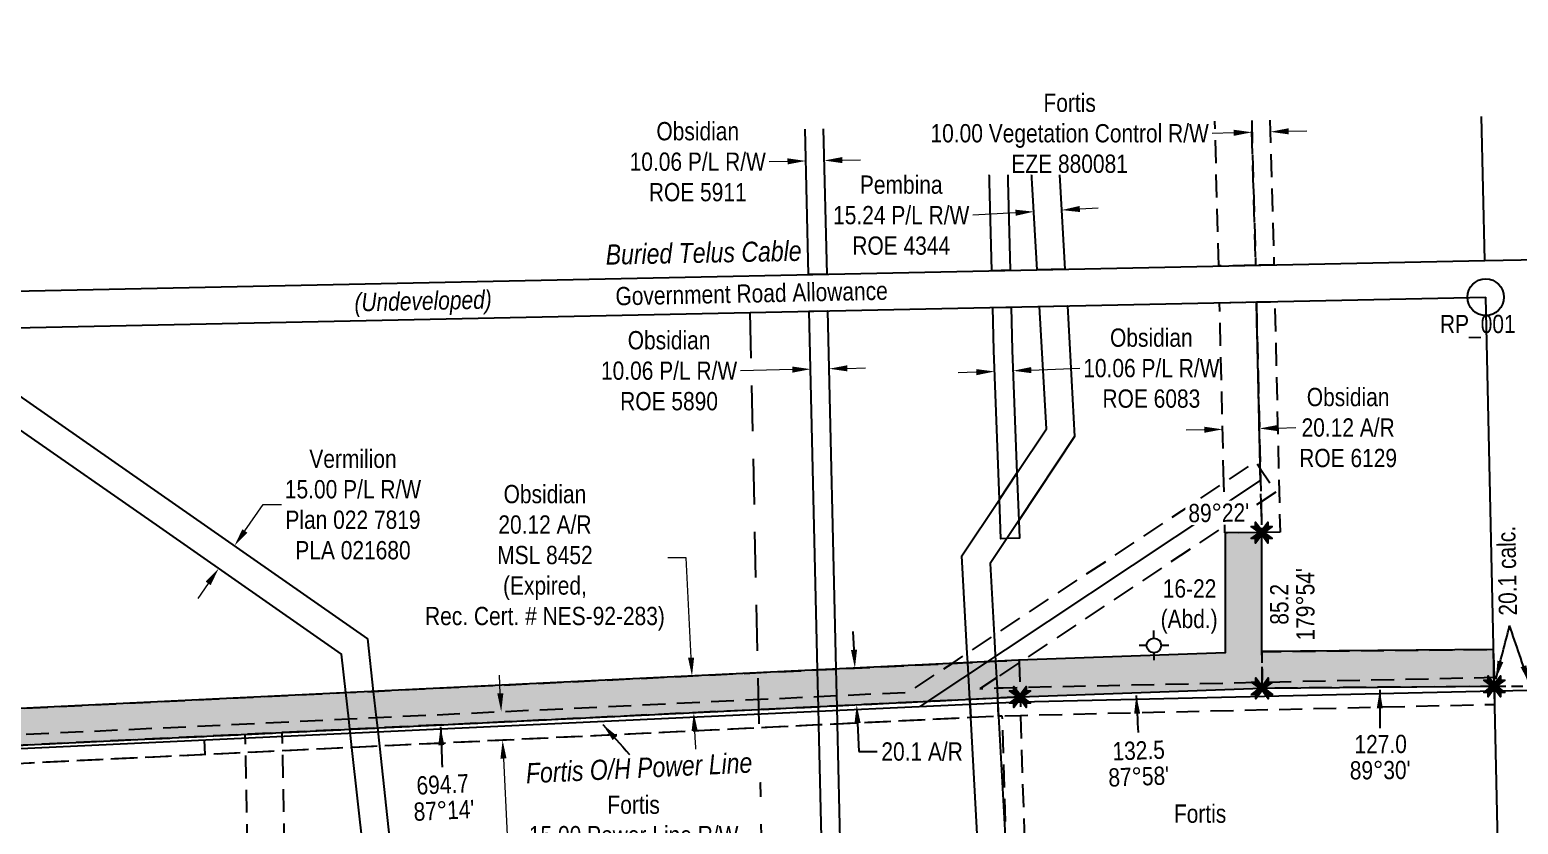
# Model space of a CAD drawing. Extents: x 607428 to 610233, y 5890754 to 5892618.
# Drawn here: x 608382 to 609196, y 5891392 to 5891826 of the extents above; entities that cross this region are included whole.
import ezdxf
from ezdxf.enums import TextEntityAlignment as Align

# ---------------------------------------------------------------- set-up
doc = ezdxf.new("R2010")
doc.units = 0
doc.header["$LTSCALE"] = 5
doc.header["$PDSIZE"] = 0.5
for name, pattern in [('foc-ACCESSROAD', [3.75, 2.5, -1.25]), ('foc-FLOWLINE', [3.75, 2.5, -1.25]), ('foc-LSD', [8, 5, -3]), ('foc-TRAV', [1.875, 1.25, -0.625])]:
    doc.linetypes.add(name, pattern=pattern)
doc.layers.get('Defpoints').update_dxf_attribs({"color": 9})
for name, color, linetype in [('35', 37, 'Continuous'), ('AS-POWER', 104, 'foc-POWER'), ('AS-TELUS', 224, 'foc-TEL'), ('C-AR', 13, 'foc-ACCESSROAD'), ('C-RW', 13, 'Continuous'), ('F-AR', 190, 'foc-ACCESSROAD'), ('F-EZE', 190, 'foc-FLOWLINE'), ('F-RW', 190, 'Continuous'), ('F-WS-S', 8, 'Continuous'), ('L-AREAREQUIRED', 7, 'Continuous'), ('L-BD', 7, 'Continuous'), ('L-BD1', 253, 'Continuous'), ('L-MON', 1, 'Continuous'), ('L-ROAD-T', 7, 'Continuous'), ('L-SEC', 7, 'Continuous'), ('L-SECTION-LSD', 7, 'foc-LSD'), ('P-PROPOSED', 10, 'Continuous'), ('P-PROPOSED-H', 21, 'Continuous'), ('P-TRAV', 4, 'foc-TRAV'), ('P-TXT', 4, 'Continuous')]:
    doc.layers.add(name, color=color, linetype=linetype)
for name, color, linetype, lineweight in [('C-AR-T', 13, 'Continuous', 9), ('C-RW-T', 13, 'Continuous', 9), ('F-AR-T', 190, 'Continuous', 9), ('F-EZE-T', 190, 'Continuous', 9), ('F-RW-T', 190, 'Continuous', 9), ('F-WS-T', 190, 'Continuous', 9), ('T-TEXT', 48, 'Continuous', 18)]:
    doc.layers.add(name, color=color, linetype=linetype, lineweight=lineweight)
doc.styles.add('100L', font='ARIALN.TTF', dxfattribs={"height": 11})
doc.styles.add('80', font='ARIALN.TTF', dxfattribs={"height": 10})
doc.styles.add('80CG', font='ARIALN.TTF', dxfattribs={"height": 10})
doc.styles.add('80L', font='ARIALN.TTF', dxfattribs={"height": 10})
doc.styles.add('80LS', font='ARIALNI.TTF', dxfattribs={"height": 10})
doc.styles.add('foc-LtypeFont', font='ARIALN.TTF', dxfattribs={"height": 7.35})
doc.styles.get("Standard").update_dxf_attribs({"font": 'ARIALN.TTF'})
doc.linetypes.add('foc-POWER', pattern='A,6,-1,["P",foc-LtypeFont,S=0.2,R=0,X=-0.625,Y=-0.75],-1.24,4', length=12.24)
doc.linetypes.add('foc-TEL', pattern='A,2,-1,["T",foc-LtypeFont,S=0.2,R=0,X=-0.425,Y=-0.75],-1.24,8', length=12.24)
doc.linetypes.add('foc-TEL-NOLINE', pattern='A,0,-2,["T",foc-LtypeFont,S=0.2,R=0,X=-0.425,Y=-0.75],-10.24', length=12.24)
doc.dimstyles.new('Compass 5 000', dxfattribs={"dimscale": 5, "dimtxt": 9, "dimasz": 2, "dimexe": 0.2, "dimexo": 0.0625, "dimgap": 0.5, "dimtad": 0, "dimtih": 1, "dimtoh": 1, "dimzin": 0, "dimdsep": 46, "dimtxsty": '80CG', "dimcen": 0.1, "dimse1": 1, "dimse2": 1, "dimclrd": 256, "dimclrt": 256, "dimaunit": 1, "dimadec": 4, "dimazin": 0, "dimtfac": 0.06, "dimtofl": 0, "dimtmove": 0, "dimatfit": 1, "dimfxl": 0.2, "dimtolj": 1, "dimtzin": 0, "dimlwd": -1, "dimarcsym": 0})

# ---------------------------------------------------------------- blocks, each defined once
blk = doc.blocks.new('*D418')
at = {"layer": 'Defpoints', "color": 0, "transparency": 16777216}
for p in [(608620.56, 5891452.56), (608640.61, 5891437.83), (608621.32, 5891436.9)]:
    blk.add_point(p, dxfattribs=at)
at = {"layer": 'F-EZE-T', "transparency": 16777216}
for p, q in [((608639.37, 5891463.48), (608638.89, 5891473.47)), ((608641.1, 5891427.84), (608643.12, 5891385.85)), ((608643.12, 5891385.85), (608653.12, 5891385.85))]:
    blk.add_line(p, q, dxfattribs=at)
for points in [[(608641.04, 5891463.56), (608637.71, 5891463.4), (608639.86, 5891453.49)], [(608642.76, 5891427.92), (608639.43, 5891427.76), (608640.61, 5891437.83)]]:
    blk.add_solid(points, dxfattribs=at)
at = {"layer": 'F-EZE-T', "transparency": 16777216, "insert": (608712.27, 5891385.85), "char_height": 10, "attachment_point": 5, "style": '80CG'}
blk.add_mtext('\\A1;Fortis\\P15.00 Power Line R/W\\PEZE 120164', dxfattribs=at)
blk = doc.blocks.new('*D419')
at = {"layer": 'Defpoints', "color": 0, "transparency": 16777216}
for p in [(608915.58, 5891394.34), (608925.58, 5891394.64), (608926.01, 5891380.35)]:
    blk.add_point(p, dxfattribs=at)
at = {"layer": 'F-EZE-T', "transparency": 16777216}
for p, q in [((608936, 5891380.65), (608946, 5891380.95)), ((608906.01, 5891379.75), (608896.02, 5891379.45))]:
    blk.add_line(p, q, dxfattribs=at)
for points in [[(608905.96, 5891381.41), (608906.06, 5891378.08), (608916.01, 5891380.05)], [(608935.95, 5891382.31), (608936.05, 5891378.98), (608926.01, 5891380.35)]]:
    blk.add_solid(points, dxfattribs=at)
at = {"layer": 'F-EZE-T', "transparency": 16777216, "insert": (609022.03, 5891380.95), "char_height": 10, "attachment_point": 5, "style": '80CG'}
blk.add_mtext('\\A1;Fortis\\P10.00 Vegetation Contol R/W\\PEZE 880082', dxfattribs=at)
blk = doc.blocks.new('*D422')
at = {"layer": 'Defpoints', "color": 0, "transparency": 16777216}
for p in [(608500.91, 5891393.62), (608520.92, 5891394.03), (608501.71, 5891354.87)]:
    blk.add_point(p, dxfattribs=at)
at = {"layer": 'F-AR-T', "transparency": 16777216}
for p, q in [((608491.71, 5891354.67), (608481.71, 5891354.46)), ((608531.71, 5891355.49), (608541.71, 5891355.7))]:
    blk.add_line(p, q, dxfattribs=at)
for points in [[(608491.68, 5891356.33), (608491.75, 5891353), (608501.71, 5891354.87)], [(608531.68, 5891357.16), (608531.75, 5891353.83), (608521.72, 5891355.29)]]:
    blk.add_solid(points, dxfattribs=at)
at = {"layer": 'F-AR-T', "transparency": 16777216, "insert": (608447.44, 5891354.46), "char_height": 10, "attachment_point": 5, "style": '80CG'}
blk.add_mtext('\\A1;Vermilion\\P20.00 A/R\\PLOC 981182', dxfattribs=at)
blk = doc.blocks.new('Gabd.15d85efd0b')
for p, q in [((-0.81, 0), (-1.62, 0)), ((0, 0.81), (0, 1.62)), ((1.62, 0), (0.81, 0)), ((0, -0.81), (0, -1.62))]:
    blk.add_line(p, q)
blk.add_circle((0, 0), 0.8)
blk = doc.blocks.new('*D425')
at = {"layer": 'C-AR-T', "transparency": 16777216}
for p, q in [((608741.06, 5891537.63), (608731.06, 5891537.63)), ((608743.7, 5891482.99), (608741.06, 5891537.63)), ((608745.64, 5891442.91), (608746.12, 5891432.92))]:
    blk.add_line(p, q, dxfattribs=at)
for points in [[(608745.36, 5891483.07), (608742.03, 5891482.91), (608744.18, 5891473)], [(608747.3, 5891442.99), (608743.97, 5891442.83), (608745.15, 5891452.9)]]:
    blk.add_solid(points, dxfattribs=at)
at = {"layer": 'Defpoints', "color": 0, "transparency": 16777216}
for p in [(608726.64, 5891472.15), (608744.18, 5891473), (608727.61, 5891452.05)]:
    blk.add_point(p, dxfattribs=at)
at = {"layer": 'C-AR-T', "transparency": 16777216, "insert": (608663.77, 5891537.63), "char_height": 10, "attachment_point": 5, "style": '80CG'}
blk.add_mtext('\\A1;Obsidian\\P20.12 A/R\\PMSL 8452\\P(Expired,\\PRec. Cert. # NES-92-283)', dxfattribs=at)
blk = doc.blocks.new('*D427')
at = {"layer": 'Defpoints', "color": 0, "transparency": 16777216}
for p in [(609060.44, 5891770.61), (609051.24, 5891740.61), (609061.24, 5891740.88)]:
    blk.add_point(p, dxfattribs=at)
at = {"layer": 'F-EZE-T', "transparency": 16777216}
for p, q in [((609070.44, 5891770.88), (609080.43, 5891771.14)), ((609040.44, 5891770.07), (609028.64, 5891769.75))]:
    blk.add_line(p, q, dxfattribs=at)
for points in [[(609040.4, 5891771.74), (609040.49, 5891768.4), (609050.44, 5891770.34)], [(609070.39, 5891772.54), (609070.48, 5891769.21), (609060.44, 5891770.61)]]:
    blk.add_solid(points, dxfattribs=at)
at = {"layer": 'F-EZE-T', "transparency": 16777216, "insert": (608950.7, 5891769.75), "char_height": 10, "attachment_point": 5, "style": '80CG', "bg_fill": 3, "box_fill_scale": 1.1, "bg_fill_color": 256, "bg_fill_true_color": 13158600, "bg_fill_transparency": 0}
blk.add_mtext('\\A1;Fortis\\P10.00 Vegetation Control R/W\\PEZE 880081', dxfattribs=at)
blk = doc.blocks.new('*D428')
at = {"layer": 'Defpoints', "color": 0, "transparency": 16777216}
for p in [(608931.11, 5891726.92), (608932.1, 5891709.91), (608947.27, 5891710.79)]:
    blk.add_point(p, dxfattribs=at)
at = {"layer": 'F-RW-T', "transparency": 16777216}
for p, q in [((608921.13, 5891726.34), (608897.68, 5891724.97)), ((608956.26, 5891728.39), (608966.24, 5891728.97))]:
    blk.add_line(p, q, dxfattribs=at)
for points in [[(608921.03, 5891728), (608921.23, 5891724.67), (608931.11, 5891726.92)], [(608956.16, 5891730.05), (608956.36, 5891726.72), (608946.28, 5891727.8)]]:
    blk.add_solid(points, dxfattribs=at)
at = {"layer": 'F-RW-T', "transparency": 16777216, "insert": (608858.6, 5891724.97), "char_height": 10, "attachment_point": 5, "style": '80CG'}
blk.add_mtext('\\A1;Pembina\\P15.24 P/L R/W\\PROE 4344', dxfattribs=at)
blk = doc.blocks.new('*D429')
at = {"layer": 'C-RW-T', "transparency": 16777216}
for p, q in [((608826.42, 5891755.13), (608836.41, 5891755.36)), ((608796.41, 5891754.44), (608786.41, 5891754.21))]:
    blk.add_line(p, q, dxfattribs=at)
for points in [[(608796.37, 5891756.11), (608796.45, 5891752.77), (608806.41, 5891754.67)], [(608826.38, 5891756.8), (608826.46, 5891753.47), (608816.42, 5891754.9)]]:
    blk.add_solid(points, dxfattribs=at)
at = {"layer": 'Defpoints', "color": 0, "transparency": 16777216}
for p in [(608806.41, 5891754.67), (608806.67, 5891743.34), (608816.68, 5891743.57)]:
    blk.add_point(p, dxfattribs=at)
at = {"layer": 'C-RW-T', "transparency": 16777216, "insert": (608747.33, 5891754.21), "char_height": 10, "attachment_point": 5, "style": '80CG'}
blk.add_mtext('\\A1;Obsidian\\P10.06 P/L R/W\\PROE 5911', dxfattribs=at)
blk = doc.blocks.new('*D430')
at = {"layer": 'C-RW-T', "transparency": 16777216}
for p, q in [((608829.1, 5891641.24), (608839.1, 5891641.48)), ((608799.07, 5891640.55), (608770.74, 5891639.89))]:
    blk.add_line(p, q, dxfattribs=at)
for points in [[(608799.03, 5891642.21), (608799.1, 5891638.88), (608809.06, 5891640.78)], [(608829.07, 5891642.91), (608829.14, 5891639.58), (608819.11, 5891641.01)]]:
    blk.add_solid(points, dxfattribs=at)
at = {"layer": 'Defpoints', "color": 0, "transparency": 16777216}
for p in [(608819.11, 5891641.01), (608809.24, 5891633.3), (608819.28, 5891633.53)]:
    blk.add_point(p, dxfattribs=at)
at = {"layer": 'C-RW-T', "transparency": 16777216, "insert": (608731.65, 5891639.89), "char_height": 10, "attachment_point": 5, "style": '80CG'}
blk.add_mtext('\\A1;Obsidian\\P10.06 P/L R/W\\PROE 5890', dxfattribs=at)
blk = doc.blocks.new('*D434')
at = {"layer": 'Defpoints', "color": 0, "transparency": 16777216}
for p in [(608412.05, 5891601.29), (608403.47, 5891589), (608493.94, 5891544.12)]:
    blk.add_point(p, dxfattribs=at)
at = {"layer": 'F-RW-T', "transparency": 16777216}
for p, q in [((608499.66, 5891552.32), (608509.71, 5891566.71)), ((608509.71, 5891566.71), (608519.71, 5891566.71)), ((608479.63, 5891523.63), (608473.91, 5891515.43))]:
    blk.add_line(p, q, dxfattribs=at)
for points in [[(608498.29, 5891553.27), (608501.03, 5891551.36), (608493.94, 5891544.12)], [(608478.26, 5891524.58), (608481, 5891522.67), (608485.36, 5891531.83)]]:
    blk.add_solid(points, dxfattribs=at)
at = {"layer": 'F-RW-T', "transparency": 16777216, "insert": (608558.8, 5891566.71), "char_height": 10, "attachment_point": 5, "style": '80CG'}
blk.add_mtext('\\A1;Vermilion\\P15.00 P/L R/W\\PPlan 022 7819\\PPLA 021680', dxfattribs=at)
blk = doc.blocks.new('*D452')
at = {"layer": 'C-RW-T', "transparency": 16777216}
for p, q in [((608929.71, 5891640.29), (608956.31, 5891641.3)), ((608899.67, 5891639.15), (608889.68, 5891638.77))]:
    blk.add_line(p, q, dxfattribs=at)
for points in [[(608899.61, 5891640.81), (608899.73, 5891637.48), (608909.66, 5891639.53)], [(608929.65, 5891641.95), (608929.78, 5891638.62), (608919.72, 5891639.91)]]:
    blk.add_solid(points, dxfattribs=at)
at = {"layer": 'Defpoints', "color": 0, "transparency": 16777216}
for p in [(608919.72, 5891639.91), (608910, 5891630.54), (608920.06, 5891630.93)]:
    blk.add_point(p, dxfattribs=at)
at = {"layer": 'C-RW-T', "transparency": 16777216, "insert": (608995.39, 5891641.3), "char_height": 10, "attachment_point": 5, "style": '80CG'}
blk.add_mtext('\\A1;Obsidian\\P10.06 P/L R/W\\PROE 6083', dxfattribs=at)
blk = doc.blocks.new('*D453')
at = {"layer": 'C-AR-T', "transparency": 16777216}
for p, q in [((609064.45, 5891608.57), (609074.45, 5891608.81)), ((609024.34, 5891607.65), (609014.34, 5891607.42))]:
    blk.add_line(p, q, dxfattribs=at)
for points in [[(609024.3, 5891609.31), (609024.37, 5891605.98), (609034.33, 5891607.88)], [(609064.41, 5891610.24), (609064.49, 5891606.91), (609054.45, 5891608.34)]]:
    blk.add_solid(points, dxfattribs=at)
at = {"layer": 'Defpoints', "color": 0, "transparency": 16777216}
for p in [(609034.18, 5891614.67), (609054.3, 5891615.13), (609054.45, 5891608.34)]:
    blk.add_point(p, dxfattribs=at)
at = {"layer": 'C-AR-T', "transparency": 16777216, "insert": (609103, 5891608.81), "char_height": 10, "attachment_point": 5, "style": '80CG'}
blk.add_mtext('\\A1;Obsidian\\P20.12 A/R\\PROE 6129', dxfattribs=at)
blk = doc.blocks.new('TEMP')
h = blk.add_hatch(color=255)
h.dxf.hatch_style = 1
h.paths.add_polyline_path([(0, 0.25), (-0.67, 1.15), (-0.67, 0.67), (-1.15, 0.67), (-0.25, 0), (-1.15, -0.67), (-0.67, -0.67), (-0.67, -1.15), (0, -0.25), (0.67, -1.15), (0.67, -0.67), (1.15, -0.67), (0.25, 0), (1.15, 0.67), (0.67, 0.67), (0.67, 1.15)])
h.paths.add_polyline_path([(0.57, 0.85), (0.57, 0.57), (0.85, 0.57), (0.08, 0), (0.85, -0.57), (0.57, -0.57), (0.57, -0.85), (0, -0.08), (-0.57, -0.85), (-0.57, -0.57), (-0.85, -0.57), (-0.08, 0), (-0.85, 0.57), (-0.57, 0.57), (-0.57, 0.85), (0, 0.08)], flags=16)
h = blk.add_hatch(color=1)
h.dxf.hatch_style = 1
h.paths.add_polyline_path([(0, 0.08), (-0.57, 0.85), (-0.57, 0.57), (-0.85, 0.57), (-0.08, 0), (-0.85, -0.57), (-0.57, -0.57), (-0.57, -0.85), (0, -0.08), (0.57, -0.85), (0.57, -0.57), (0.85, -0.57), (0.08, 0), (0.85, 0.57), (0.57, 0.57), (0.57, 0.85)])
at = {"color": 1}
for p, q in [((-0.08, 0), (0.08, 0)), ((0, 0.08), (0, -0.08))]:
    blk.add_line(p, q, dxfattribs=at)
at = {"color": 255, "flags": 128}
blk.add_lwpolyline([(-0.25, 0), (-1.15, 0.67), (-0.67, 0.67), (-0.67, 1.15), (0, 0.25), (0.67, 1.15), (0.67, 0.67), (1.15, 0.67), (0.25, 0), (1.15, -0.67), (0.67, -0.67), (0.67, -1.15), (0, -0.25), (-0.67, -1.15), (-0.67, -0.67), (-1.15, -0.67)], close=True, dxfattribs=at)
at = {"color": 1, "flags": 128}
blk.add_lwpolyline([(-0.08, 0), (-0.85, 0.57), (-0.57, 0.57), (-0.57, 0.85), (0, 0.08), (0.57, 0.85), (0.57, 0.57), (0.85, 0.57), (0.08, 0), (0.85, -0.57), (0.57, -0.57), (0.57, -0.85), (0, -0.08), (-0.57, -0.85), (-0.57, -0.57), (-0.85, -0.57)], close=True, dxfattribs=at)
blk = doc.blocks.new('*D486')
at = {"layer": 'Defpoints', "color": 0, "transparency": 16777216}
for p in [(608686.69, 5891470.21), (608834.24, 5891457.2), (608687.66, 5891450.12)]:
    blk.add_point(p, dxfattribs=at)
at = {"layer": 'P-TXT', "transparency": 16777216}
for p, q in [((608832.79, 5891487.28), (608832.3, 5891497.27)), ((608834.72, 5891447.22), (608835.48, 5891431.6)), ((608835.48, 5891431.6), (608845.48, 5891431.6))]:
    blk.add_line(p, q, dxfattribs=at)
for points in [[(608834.45, 5891487.36), (608831.12, 5891487.2), (608833.27, 5891477.29)], [(608836.39, 5891447.3), (608833.06, 5891447.13), (608834.24, 5891457.2)]]:
    blk.add_solid(points, dxfattribs=at)
at = {"layer": 'P-TXT', "transparency": 16777216, "insert": (608870.03, 5891431.6), "char_height": 10, "attachment_point": 5, "style": '80CG'}
blk.add_mtext('\\A1;20.1 A/R', dxfattribs=at)

msp = doc.modelspace()

# ---------------------------------------------------------------- hatches: boundary and pattern name
at = {"layer": 'P-PROPOSED-H'}
h = msp.add_hatch(color=256, dxfattribs=at)
h.dxf.hatch_style = 1
h.paths.add_polyline_path([(608229.951, 5891428.012), (608923.575, 5891461.519), (609055.915, 5891466.231), (609182.898, 5891467.325), (609182.456, 5891487.43), (609055.881, 5891486.34), (609055.77, 5891551.433), (609035.662, 5891551.212), (609035.773, 5891485.635), (608922.732, 5891481.611), (608229.547, 5891448.124)])

# ---------------------------------------------------------------- linework, layer by layer
at = {"layer": '35', "color": 3}
msp.add_circle((609178.215, 5891680.161), 10, dxfattribs=at)
at = {"layer": 'AS-POWER', "flags": 128}
for points in [[(608868.902, 5891456.239), (609055.111, 5891579.957), (609052.855, 5891677.541)], [(607551.93, 5891412.697), (607585.799, 5891413.382), (607595.801, 5891413.586), (607746.916, 5891416.659), (608123.167, 5891423.941), (608146.382, 5891425.082), (608170.404, 5891423.584), (608813.229, 5891453.675), (608923.623, 5891458.759), (609182.953, 5891464.779), (609203.065, 5891465.205), (609693.533, 5891475.59), (609848.395, 5891471.245), (609866.906, 5891470.726), (609969.214, 5891467.69)]]:
    msp.add_lwpolyline(points, dxfattribs=at)
at = {"layer": 'C-AR'}
msp.add_lwpolyline([(609050.262, 5891776.841), (609052.392, 5891697.645), (609032.259, 5891697.225), (609030.132, 5891776.448)], dxfattribs=at)
msp.add_lwpolyline([(609055.384, 5891568.143), (609055.77, 5891551.433), (609035.643, 5891551.212), (609035.556, 5891554.968), (609035.009, 5891578.602), (609032.733, 5891677.121), (609052.855, 5891677.541), (609054.96, 5891586.496), (609055.384, 5891568.143)], close=True, dxfattribs=at)
at = {"layer": 'C-AR', "flags": 128}
for points in [[(609182.789, 5891472.271), (609182.898, 5891467.323), (609055.915, 5891466.231), (609055.881, 5891486.361), (609182.455, 5891487.452), (609182.789, 5891472.271)], [(608378.356, 5891435.181), (608229.95, 5891428.012), (608229.832, 5891433.921), (608229.547, 5891448.146), (608377.925, 5891455.314), (608554.895, 5891463.856), (608569.906, 5891464.581), (608812.88, 5891476.32), (608822.92, 5891476.806), (608886.416, 5891479.876), (608894.992, 5891480.291), (608910.197, 5891481.027), (608923.142, 5891481.652), (608923.171, 5891480.3), (608923.462, 5891466.779), (608923.575, 5891461.519), (608911.299, 5891460.926), (608896.082, 5891460.191), (608823.387, 5891456.675), (608813.347, 5891456.19), (608572.121, 5891444.534), (608557.115, 5891443.809), (608519.923, 5891442.014), (608499.929, 5891441.049), (608378.356, 5891435.181)]]:
    msp.add_lwpolyline(points, close=True, dxfattribs=at)
at = {"layer": 'C-RW'}
for points in [[(608915.571, 5891792.47), (608918.142, 5891694.842), (608908.079, 5891694.633), (608905.518, 5891791.872)], [(608815.99, 5891772.274), (608817.904, 5891692.753), (608807.841, 5891692.544), (608806.005, 5891772.079)]]:
    msp.add_lwpolyline(points, dxfattribs=at)
for points in [[(608916.282, 5891548.1), (608913.141, 5891547.981), (608912.322, 5891569.545), (608909.23, 5891650.939), (608908.609, 5891674.53), (608918.672, 5891674.74), (608919.291, 5891651.262), (608921.852, 5891583.846), (608922.835, 5891557.98), (608923.2, 5891548.363), (608916.282, 5891548.1)], [(608832.573, 5891064.138), (608837.297, 5890868.487), (608827.13, 5890868.276), (608822.486, 5891063.853), (608822.247, 5891073.916), (608819.992, 5891168.917), (608819.656, 5891184.272), (608813.579, 5891446.186), (608813.347, 5891456.19), (608813.218, 5891461.758), (608812.88, 5891476.32), (608808.329, 5891672.44), (608818.372, 5891672.649), (608822.92, 5891476.806), (608823.258, 5891462.238), (608823.387, 5891456.675), (608823.619, 5891446.672), (608829.674, 5891185.91), (608830.004, 5891170.54), (608832.33, 5891074.201), (608832.573, 5891064.138)]]:
    msp.add_lwpolyline(points, close=True, dxfattribs=at)
at = {"layer": 'F-AR', "flags": 128}
msp.add_lwpolyline([(608522.772, 5891304.167), (608522.945, 5891295.803), (608502.938, 5891295.39), (608502.783, 5891302.895), (608501.284, 5891375.416), (608500.135, 5891431.043), (608499.929, 5891441.049), (608519.923, 5891442.014), (608520.13, 5891432.009), (608521.292, 5891375.829), (608522.772, 5891304.167)], close=True, dxfattribs=at)
at = {"layer": 'F-EZE', "flags": 128}
msp.add_lwpolyline([(609060.266, 5891777.036), (609062.395, 5891697.854), (609052.392, 5891697.645), (609050.262, 5891776.841)], dxfattribs=at)
for points in [[(609065.773, 5891551.664), (609055.77, 5891551.433), (609055.384, 5891568.143), (609054.96, 5891586.496), (609052.855, 5891677.541), (609062.86, 5891677.75), (609065.773, 5891551.664)], [(608910.691, 5891472.008), (608901.616, 5891465.979), (608910.998, 5891466.426), (608914.348, 5891466.586), (608923.462, 5891466.779), (609053.597, 5891469.533), (609182.789, 5891472.271), (609182.898, 5891467.323), (609183.119, 5891457.284), (608923.882, 5891451.266), (608913.88, 5891451.034), (608911.846, 5891450.936), (608896.638, 5891450.202), (608823.619, 5891446.672), (608813.579, 5891446.186), (608573.222, 5891434.572), (608558.218, 5891433.848), (608520.13, 5891432.009), (608500.135, 5891431.043), (608378.57, 5891425.174), (608230.184, 5891418.007), (608170.346, 5891416.076), (608146.333, 5891417.573), (608123.424, 5891416.448), (607921.93, 5891412.545), (607901.923, 5891412.158), (607757.296, 5891409.36), (607747.068, 5891409.163), (607595.953, 5891406.09), (607585.951, 5891405.887), (607582.309, 5891405.814), (607572.244, 5891405.61), (607571.922, 5891420.789), (607585.622, 5891421.07), (607595.624, 5891421.275), (607750.043, 5891424.441), (607760.272, 5891424.65), (607771.53, 5891424.881), (607770.956, 5891439.578), (607770.588, 5891448.999), (607790.56, 5891449.779), (607790.943, 5891439.98), (607791.516, 5891425.292), (608146.646, 5891432.574), (608149.976, 5891432.365), (608149.69, 5891444.627), (608143.891, 5891453.049), (608160.353, 5891464.385), (608169.534, 5891451.051), (608169.997, 5891431.118), (608170.455, 5891431.088), (608229.832, 5891433.921), (608378.231, 5891441.003), (608556.484, 5891449.504), (608571.493, 5891450.22), (608813.218, 5891461.758), (608823.258, 5891462.238), (608862.705, 5891464.123), (608886.416, 5891479.876), (608894.691, 5891485.349), (608909.423, 5891495.162), (609035.009, 5891578.602), (609052.488, 5891590.215), (609054.96, 5891586.496), (609063.55, 5891573.568), (609055.384, 5891568.143), (609035.556, 5891554.968), (608923.171, 5891480.3), (608910.691, 5891472.008)], [(608378.57, 5891425.174), (608230.173, 5891418.006), (608229.95, 5891428.012), (608378.355, 5891435.181), (608499.928, 5891441.049), (608519.923, 5891442.015), (608557.115, 5891443.81), (608572.121, 5891444.535), (608813.347, 5891456.19), (608823.387, 5891456.676), (608896.086, 5891460.192), (608896.639, 5891450.202), (608823.619, 5891446.672), (608813.579, 5891446.186), (608573.222, 5891434.571), (608558.218, 5891433.847), (608520.13, 5891432.008), (608500.135, 5891431.042), (608378.57, 5891425.174)], [(608923.882, 5891451.266), (608931.343, 5891202.342), (608931.804, 5891186.984), (608934.475, 5891097.861), (608924.355, 5891101.536), (608921.843, 5891185.364), (608921.382, 5891200.717), (608916.342, 5891368.872), (608913.88, 5891451.034), (608911.846, 5891450.936), (608911.299, 5891460.926), (608923.575, 5891461.519), (608923.882, 5891451.266)]]:
    msp.add_lwpolyline(points, close=True, dxfattribs=at)
at = {"layer": 'F-RW', "flags": 128}
msp.add_lwpolyline([(608942.514, 5891792.47), (608948.161, 5891695.469), (608932.966, 5891695.152), (608927.283, 5891792.47)], dxfattribs=at)
at = {"layer": 'F-RW'}
for points in [[(608910.406, 5891198.92), (608896.638, 5891450.202), (608896.082, 5891460.191), (608894.992, 5891480.291), (608894.691, 5891485.349), (608891.791, 5891538.734), (608912.322, 5891569.545), (608921.852, 5891583.846), (608938.031, 5891608.126), (608934.23, 5891675.065), (608949.443, 5891675.383), (608953.324, 5891603.957), (608922.835, 5891557.98), (608916.282, 5891548.1), (608907.267, 5891534.506), (608909.423, 5891495.162), (608910.197, 5891481.027), (608910.691, 5891472.008), (608910.998, 5891466.426), (608911.299, 5891460.926), (608911.846, 5891450.936), (608916.342, 5891368.872)], [(608374.236, 5891627.691), (608461.747, 5891566.592), (608566.732, 5891493.314), (608569.906, 5891464.581), (608571.493, 5891450.22), (608572.121, 5891444.534), (608573.222, 5891434.572), (608579.399, 5891378.668), (608579.578, 5891377.034), (608585.477, 5891323.163), (608586.473, 5891314.074), (608586.473, 5891314.074), (608571.573, 5891312.44), (608570.504, 5891322.21), (608564.531, 5891376.826), (608558.218, 5891433.848), (608557.115, 5891443.809), (608556.484, 5891449.504), (608554.895, 5891463.856), (608552.562, 5891484.923), (608453.159, 5891554.295), (608374.633, 5891609.14)]]:
    msp.add_lwpolyline(points, dxfattribs=at)
at = {"layer": 'L-AREAREQUIRED', "color": 4, "flags": 128}
msp.add_lwpolyline([(608478.002, 5891429.974), (608477.628, 5891437.965)], dxfattribs=at)
at = {"layer": 'L-SEC'}
for p, q in [((609177.766, 5891700.265), (609176.007, 5891779.027)), ((608373.054, 5891683.505), (609177.796, 5891700.265)), ((608373.473, 5891663.401), (609178.215, 5891680.161)), ((609195.91, 5890875.917), (609178.215, 5891680.161))]:
    msp.add_line(p, q, dxfattribs=at)
at = {"layer": 'L-SECTION-LSD'}
msp.add_line((608775.844, 5891671.781), (608793.27, 5890867.593), dxfattribs=at)
at = {"layer": 'P-TRAV'}
for p, q in [((609055.881, 5891486.34), (609055.915, 5891466.231)), ((609182.898, 5891467.325), (609203.009, 5891467.498))]:
    msp.add_line(p, q, dxfattribs=at)

# ---------------------------------------------------------------- block references
at = {"layer": 'F-WS-S', "xscale": 5.00000000000002, "yscale": 5.00000000000002, "zscale": 5.00000000000002}
msp.add_blockref('Gabd.15d85efd0b', (608996.755, 5891489.689), dxfattribs=at)
at = {"layer": 'L-MON', "xscale": 4.997975000000013, "yscale": 4.997975000000013, "zscale": 4.997975000000013}
for p in [(609055.77, 5891551.433), (609182.898, 5891467.323)]:
    msp.add_blockref('TEMP', p, dxfattribs=at)
at = {"layer": 'L-MON', "color": 2, "xscale": 4.99797500000001, "yscale": 4.99797500000001, "zscale": 4.99797500000001}
for p in [(609055.915, 5891466.231), (608923.575, 5891461.519)]:
    msp.add_blockref('TEMP', p, dxfattribs=at)

# ---------------------------------------------------------------- texts
at = {"layer": '35', "color": 3, "style": '80'}
msp.add_attdef('RP_001', (609153.211, 5891660.491), 'RP', height=10, dxfattribs=at)
at = {"layer": 'AS-TELUS', "linetype": 'foc-TEL-NOLINE', "insert": (608696.548, 5891708.897), "char_height": 10.99555, "attachment_point": 1, "rotation": 1.146765, "style": '100L'}
msp.add_mtext_dynamic_manual_height_columns('\\pi0.32874;{\\fArial Narrow|b0|i1|c0|p34;Buried Telus Cable}', width=106.91525, gutter_width=54.978, heights=[0], dxfattribs=at)
at = {"layer": 'F-WS-T', "insert": (609000.074, 5891525.843), "char_height": 9.99595, "attachment_point": 1, "style": '80L'}
msp.add_mtext_dynamic_manual_height_columns('\\pi1.5671;16-22 \\P\\pi0.39431;(Abd.)', width=30.58556, gutter_width=49.98, heights=[0], dxfattribs=at)
at = {"layer": 'L-BD', "insert": (609185.447, 5891505.698), "char_height": 9.99595, "attachment_point": 1, "rotation": 91.260413, "style": '80L'}
msp.add_mtext_dynamic_manual_height_columns('\\pi0.21021;20.1 calc.', width=48.14325, gutter_width=49.98, heights=[0], dxfattribs=at)
at = {"layer": 'L-BD1', "style": '80L'}
for s, p in [("179°54'", (609079.577, 5891512.192)), ('85.2', (609065.333, 5891512.168))]:
    msp.add_text(s, height=9.996, rotation=90.097206, dxfattribs=at).set_placement(p, align=Align.MIDDLE)
at = {"layer": 'L-ROAD-T', "style": '80L'}
msp.add_text('Government Road Allowance', height=9.99595, rotation=1.193123, dxfattribs=at).set_placement((608776.778, 5891682.215), align=Align.MIDDLE_CENTER)
at = {"layer": 'T-TEXT', "style": '80LS'}
msp.add_text('(Undeveloped)', height=9.99595, rotation=1.193123, dxfattribs=at).set_placement((608597.126, 5891678.139), align=Align.MIDDLE_CENTER)

# ---------------------------------------------------------------- dimensions: what is measured, and where the dimension line sits
at = {"layer": 'C-AR-T'}
dim = msp.add_aligned_dim(p1=(609034.176, 5891614.668), p2=(609054.298, 5891615.133), distance=-6.791, text='Obsidian\\P20.12 A/R\\PROE 6129', dimstyle='Compass 5 000', dxfattribs=at)
dim.commit()
dim.dimension.update_dxf_attribs({"geometry": '*D453', "text_midpoint": (609102.997, 5891608.805)})
at = {"layer": 'C-RW-T'}
for base, p1, p2, angle, text, picture, middle in [((608806.407, 5891754.67), (608816.681, 5891743.573), (608806.668, 5891743.342), 181.322602, 'Obsidian\\P10.06 P/L R/W\\PROE 5911', '*D429', (608747.326, 5891754.208)), ((608919.722, 5891639.907), (608910.005, 5891630.543), (608920.063, 5891630.925), 2.175707, 'Obsidian\\P10.06 P/L R/W\\PROE 6083', '*D452', (608995.394, 5891641.297)), ((608819.107, 5891641.011), (608809.237, 5891633.298), (608819.281, 5891633.531), 1.330077, 'Obsidian\\P10.06 P/L R/W\\PROE 5890', '*D430', (608731.652, 5891639.888))]:
    dim = msp.add_linear_dim(base=base, p1=p1, p2=p2, angle=angle, text=text, dimstyle='Compass 5 000', dxfattribs=at)
    dim.commit()
    dim.dimension.update_dxf_attribs({"geometry": picture, "text_midpoint": middle, "dimtype": 161})
at = {"layer": 'F-AR-T'}
dim = msp.add_linear_dim(base=(608501.709, 5891354.875), p1=(608520.915, 5891394.034), p2=(608500.908, 5891393.62), angle=181.183433, text='Vermilion\\P20.00 A/R\\PLOC 981182', dimstyle='Compass 5 000', dxfattribs=at)
dim.commit()
dim.dimension.update_dxf_attribs({"geometry": '*D422', "text_midpoint": (608447.443, 5891354.462), "dimtype": 161})
at = {"layer": 'F-RW-T'}
dim = msp.add_linear_dim(base=(608493.937, 5891544.118), p1=(608403.466, 5891589.002), p2=(608412.047, 5891601.292), angle=55.077769, text='Vermilion\\P15.00 P/L R/W\\PPlan 022 7819\\PPLA 021680', dimstyle='Compass 5 000', dxfattribs=at)
dim.commit()
dim.dimension.update_dxf_attribs({"geometry": '*D434', "text_midpoint": (608558.8, 5891566.715), "dimtype": 161})

# ---------------------------------------------------------------- leaders
at = {"layer": 'L-BD', "color": 2, "path_type": 1}
for points in [[(609183.755, 5891471.258), (609191.282, 5891500.501)], [(609202.136, 5891468.865), (609191.282, 5891500.501)]]:
    msp.add_leader(points, dimstyle='Compass 5 000', override={"dimgap": 0.5, "dimtad": 0}, dxfattribs=at)

# ---------------------------------------------------------------- next in the draw order: texts
at = {"layer": 'AS-POWER', "insert": (608652.72, 5891425.193), "char_height": 10.99555, "attachment_point": 1, "rotation": 2.765293, "style": '100L', "bg_fill": 2}
msp.add_mtext_dynamic_manual_height_columns('\\pi0.35874;{\\fArial Narrow|b0|i1|c0|p34;Fortis O/H Power Line}', width=123.70108, gutter_width=54.978, heights=[0], dxfattribs=at)
at = {"layer": 'L-BD', "insert": (609032.197, 5891567.244), "char_height": 9.996, "width": 33.64551, "attachment_point": 2, "rotation": 0.6293, "style": '80L', "bg_fill": 3, "box_fill_scale": 1.15, "bg_fill_color": 256, "bg_fill_true_color": 256, "bg_fill_transparency": 0}
msp.add_mtext("89°22'", dxfattribs=at)
at = {"layer": 'L-BD1', "insert": (608608.322, 5891404.478), "char_height": 9.996, "width": 34.40901, "attachment_point": 2, "rotation": 2.765704, "bg_fill": 3, "box_fill_scale": 1.15, "bg_fill_color": 256, "bg_fill_true_color": 256, "bg_fill_transparency": 0}
msp.add_mtext("87%%d14'", dxfattribs=at)

# ---------------------------------------------------------------- next in the draw order: dimensions: what is measured, and where the dimension line sits
at = {"layer": 'F-EZE-T'}
dim = msp.add_linear_dim(base=(609060.439, 5891770.607), p1=(609051.237, 5891740.606), p2=(609061.238, 5891740.875), angle=1.539785, text='Fortis\\P10.00 Vegetation Control R/W\\PEZE 880081', dimstyle='Compass 5 000', override={"dimtfill": 1}, dxfattribs=at)
dim.commit()
dim.dimension.update_dxf_attribs({"geometry": '*D427', "text_midpoint": (608950.705, 5891769.752), "dimtype": 161})

# ---------------------------------------------------------------- next in the draw order: linework, layer by layer
at = {"layer": 'AS-TELUS', "linetype": 'foc-TEL-NOLINE', "flags": 128}
msp.add_lwpolyline([(607481.266, 5891665.273), (607566.684, 5891667.363), (608373.017, 5891683.504), (609177.796, 5891700.265), (610002.466, 5891715.273), (610102.333, 5891717.131)], dxfattribs=at)
at = {"layer": 'P-PROPOSED', "flags": 128}
msp.add_lwpolyline([(608229.951, 5891428.012), (608923.575, 5891461.519), (609055.915, 5891466.231), (609182.898, 5891467.325), (609182.456, 5891487.43), (609055.881, 5891486.34), (609055.77, 5891551.433), (609035.662, 5891551.212), (609035.773, 5891485.635), (608922.732, 5891481.611), (608229.547, 5891448.124)], close=True, dxfattribs=at)

# ---------------------------------------------------------------- next in the draw order: texts
at = {"layer": 'L-BD1', "insert": (608607.621, 5891418.705), "char_height": 9.996, "width": 29.79035, "attachment_point": 2, "rotation": 2.765704, "bg_fill": 3, "box_fill_scale": 1.15, "bg_fill_color": 256, "bg_fill_true_color": 256, "bg_fill_transparency": 0}
msp.add_mtext('694.7', dxfattribs=at)

# ---------------------------------------------------------------- next in the draw order: dimensions: what is measured, and where the dimension line sits
at = {"layer": 'C-AR-T'}
dim = msp.add_linear_dim(base=(608744.181, 5891473.001), p1=(608727.612, 5891452.048), p2=(608726.64, 5891472.154), angle=92.766199, text='Obsidian\\P20.12 A/R\\PMSL 8452\\P(Expired,\\PRec. Cert. # NES-92-283)', dimstyle='Compass 5 000', dxfattribs=at)
dim.commit()
dim.dimension.update_dxf_attribs({"geometry": '*D425', "text_midpoint": (608663.774, 5891537.627), "dimtype": 161})
at = {"layer": 'F-RW-T'}
dim = msp.add_linear_dim(base=(608931.111, 5891726.919), p1=(608947.269, 5891710.791), p2=(608932.105, 5891709.905), angle=183.342336, text='Pembina\\P15.24 P/L R/W\\PROE 4344', dimstyle='Compass 5 000', dxfattribs=at)
dim.commit()
dim.dimension.update_dxf_attribs({"geometry": '*D428', "text_midpoint": (608858.597, 5891724.966), "dimtype": 161})
at = {"layer": 'P-TXT'}
dim = msp.add_linear_dim(base=(608834.24, 5891457.204), p1=(608686.695, 5891470.208), p2=(608687.665, 5891450.123), angle=272.765704, text='20.1 A/R', dimstyle='Compass 5 000', dxfattribs=at)
dim.commit()
dim.dimension.update_dxf_attribs({"geometry": '*D486', "text_midpoint": (608870.026, 5891431.602), "dimtype": 161})

# ---------------------------------------------------------------- next in the draw order: leaders
at = {"layer": 'AS-POWER', "path_type": 1}
msp.add_leader([(608695.365, 5891446.501), (608710.017, 5891430.042)], dimstyle='Compass 5 000', override={"dimgap": 0.5, "dimtad": 0}, dxfattribs=at)

# ---------------------------------------------------------------- next in the draw order: texts
at = {"layer": 'L-BD1', "char_height": 9.996, "attachment_point": 2, "bg_fill": 3, "box_fill_scale": 1.15, "bg_fill_color": 256, "bg_fill_true_color": 256, "bg_fill_transparency": 0}
for s, insert, width, rotation in [('132.5', (608988.249, 5891437.25), 29.53103, 2.03895), ('127.0', (609120.745, 5891440.737), 28.97822, 0.493462)]:
    msp.add_mtext(s, dxfattribs=dict(at, insert=insert, width=width, rotation=rotation))

# ---------------------------------------------------------------- next in the draw order: dimensions: what is measured, and where the dimension line sits
at = {"layer": 'F-EZE-T'}
dim = msp.add_linear_dim(base=(608640.613, 5891437.829), p1=(608620.565, 5891452.562), p2=(608621.322, 5891436.897), angle=272.766288, text='Fortis\\P15.00 Power Line R/W\\PEZE 120164', dimstyle='Compass 5 000', dxfattribs=at)
dim.commit()
dim.dimension.update_dxf_attribs({"geometry": '*D418', "text_midpoint": (608712.265, 5891385.848), "dimtype": 161})

# ---------------------------------------------------------------- next in the draw order: leaders
at = {"layer": 'L-BD1', "path_type": 1}
msp.add_leader([(608606.685, 5891445.096), (608607.591, 5891423.193)], dimstyle='Compass 5 000', override={"dimgap": 0.5, "dimtad": 0}, dxfattribs=at)

# ---------------------------------------------------------------- next in the draw order: texts
at = {"layer": 'L-BD1', "char_height": 9.996, "attachment_point": 2, "bg_fill": 3, "box_fill_scale": 1.15, "bg_fill_color": 256, "bg_fill_true_color": 256, "bg_fill_transparency": 0}
for s, insert, width, rotation in [("87%%d58'", (608988.326, 5891423), 34.14969, 2.03895), ("89%%d30'", (609120.482, 5891426.49), 33.59688, 0.493462)]:
    msp.add_mtext(s, dxfattribs=dict(at, insert=insert, width=width, rotation=rotation))

# ---------------------------------------------------------------- next in the draw order: leaders
at = {"layer": 'L-BD1', "path_type": 1}
for points in [[(608987.115, 5891462.356), (608988.155, 5891442.035)], [(609120.308, 5891465.327), (609120.308, 5891444.409)]]:
    msp.add_leader(points, dimstyle='Compass 5 000', override={"dimgap": 0.5, "dimtad": 0}, dxfattribs=at)

# ---------------------------------------------------------------- next in the draw order: dimensions: what is measured, and where the dimension line sits
at = {"layer": 'F-EZE-T'}
dim = msp.add_linear_dim(base=(608926.008, 5891380.346), p1=(608915.579, 5891394.336), p2=(608925.58, 5891394.636), angle=1.716827, text='Fortis\\P10.00 Vegetation Contol R/W\\PEZE 880082', dimstyle='Compass 5 000', dxfattribs=at)
dim.commit()
dim.dimension.update_dxf_attribs({"geometry": '*D419', "text_midpoint": (609022.026, 5891380.945), "dimtype": 161})

doc.saveas('drawing.dxf')
